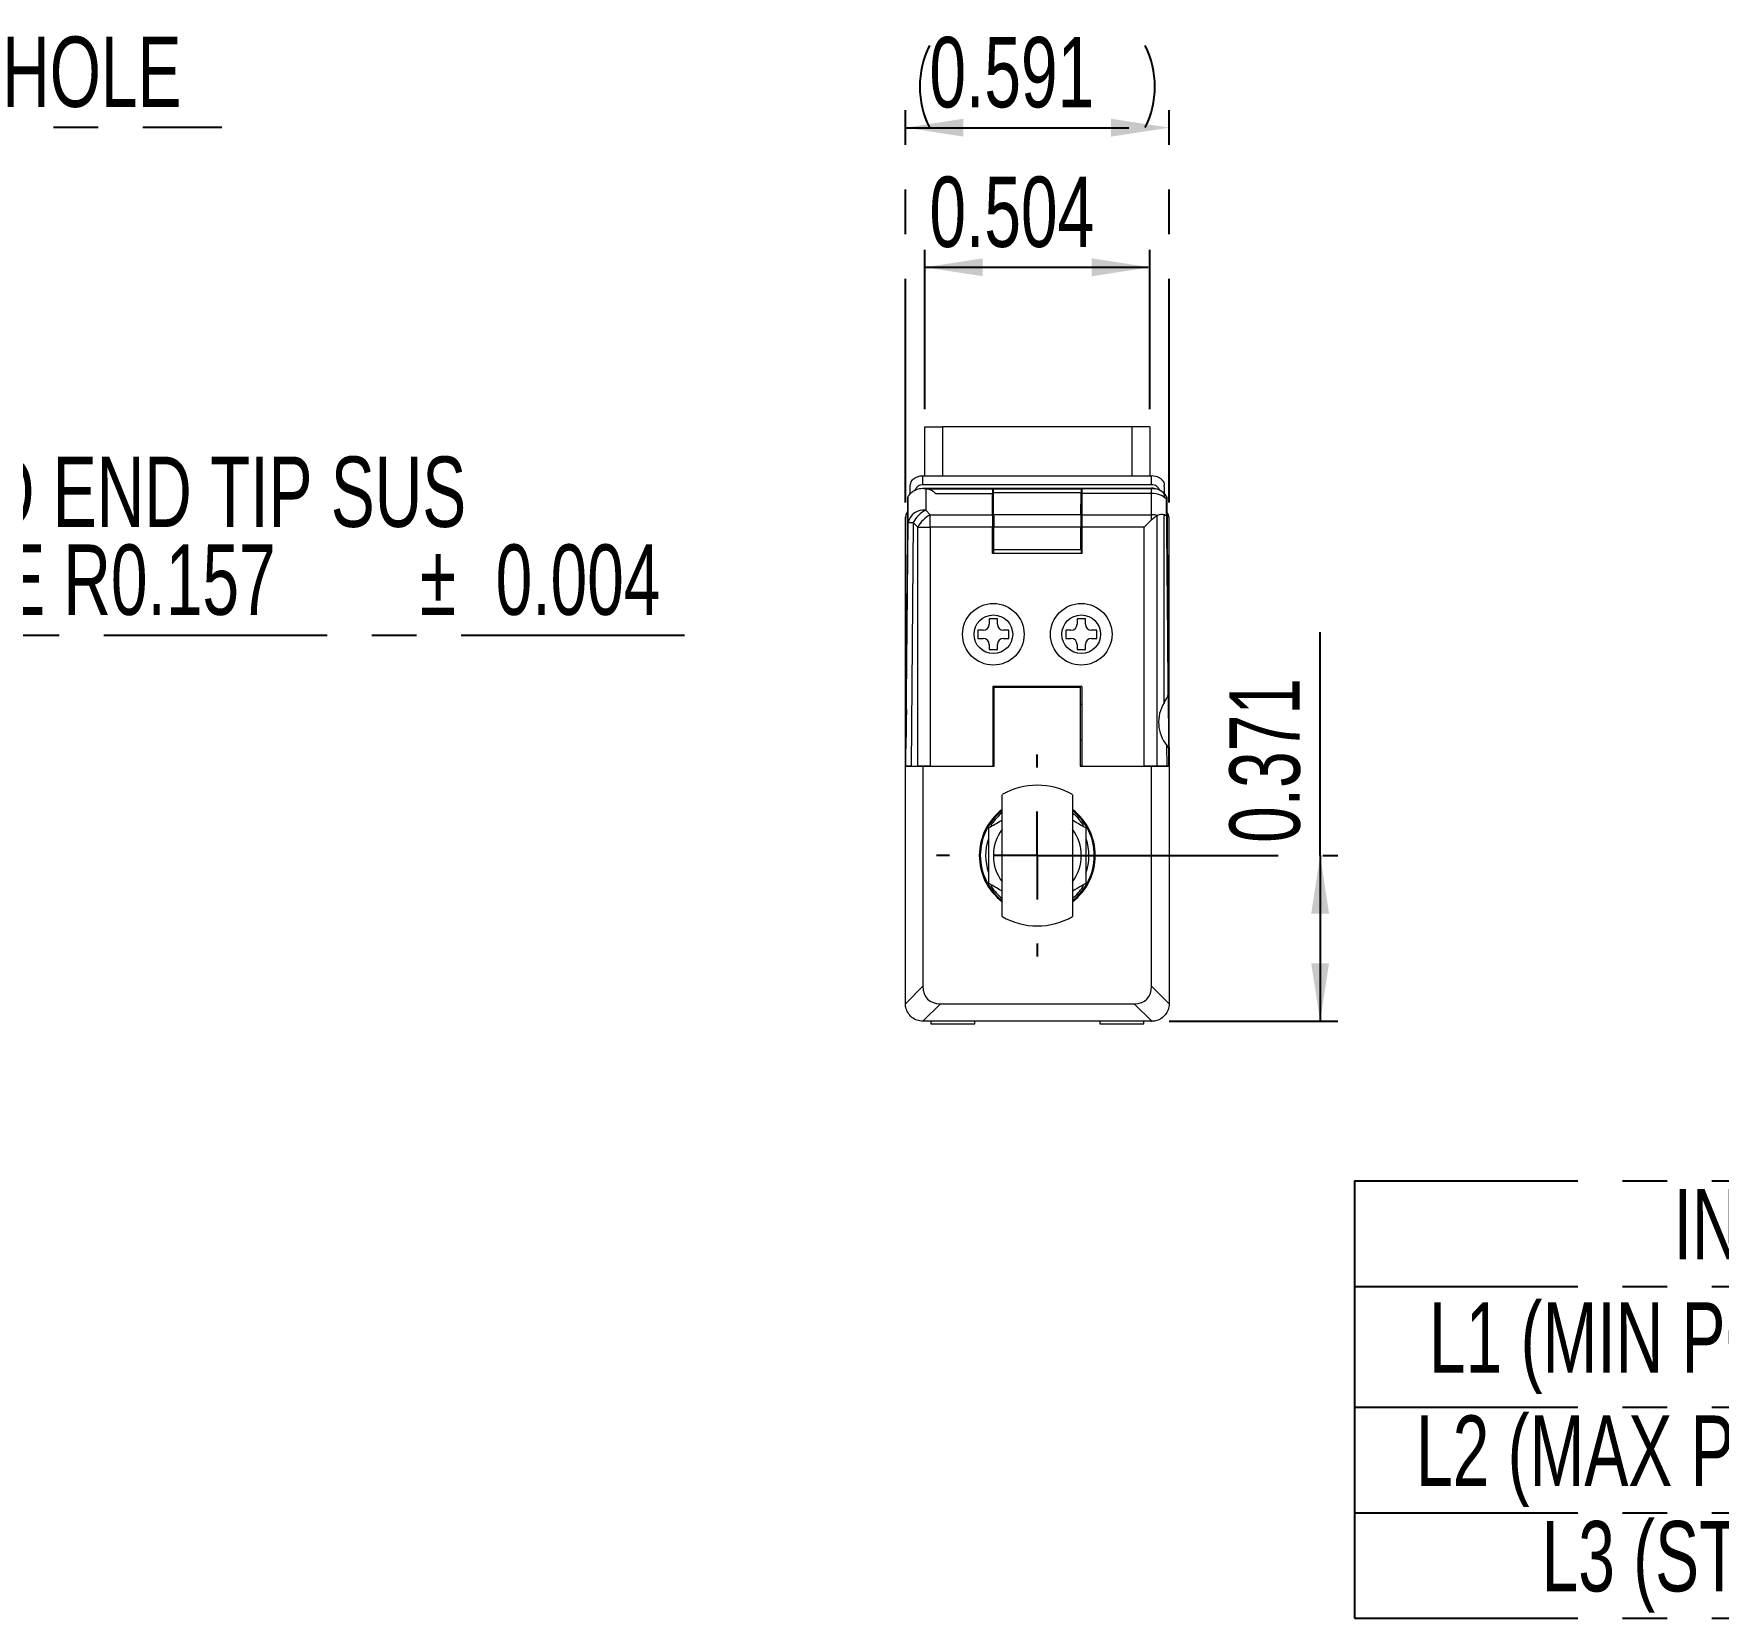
# Model space of a CAD drawing. Header units: inches. Extents: x 0.2 to 16.3, y 0.2 to 11.5.
# Drawn here: x 9.137 to 12.908, y 5.401 to 8.947 of the extents above; entities that cross this region are included whole.
import ezdxf

# ---------------------------------------------------------------- set-up
doc = ezdxf.new("R2010")
doc.units = ezdxf.units.IN
doc.header["$MEASUREMENT"] = 0
doc.linetypes.add('CENTERX2', pattern=[0.8, 0.5, -0.1, 0.1, -0.1])
doc.layers.add('CENTER_LINE', color=7, linetype='CENTERX2')
doc.styles.add('SLDTEXTSTYLE0', font='TXT', dxfattribs={"width": 0.7})
doc.dimstyles.new('SLDDIMSTYLE2', dxfattribs={"dimtxt": 0.15748, "dimasz": 0.13, "dimexe": 0, "dimexo": 0.0625, "dimgap": 0.03937, "dimtad": 1, "dimdec": 3, "dimrnd": 1e-09, "dimdsep": 46, "dimtxsty": 'SLDTEXTSTYLE0', "dimsah": 1, "dimcen": 0.09, "dimadec": 0, "dimazin": 2, "dimtfac": 1, "dimtdec": 3, "dimtofl": 0, "dimtmove": 0, "dimatfit": 3, "dimfxl": 1, "dimfrac": 2, "dimtolj": 1, "dimtzin": 12, "dimarcsym": 0})
doc.dimstyles.new('SLDDIMSTYLE5', dxfattribs={"dimtxt": 0.15748, "dimasz": 0.13, "dimexe": 0, "dimexo": 0.0625, "dimgap": 0.03937, "dimtad": 0, "dimtih": 1, "dimtoh": 1, "dimdec": 3, "dimrnd": 1e-09, "dimdsep": 46, "dimtxsty": 'SLDTEXTSTYLE0', "dimsah": 1, "dimcen": 0, "dimadec": 0, "dimazin": 2, "dimtol": 1, "dimtp": 0.004, "dimtm": 0.004, "dimtfac": 1, "dimtdec": 3, "dimtmove": 0, "dimatfit": 3, "dimfxl": 1, "dimfrac": 2, "dimtolj": 1, "dimarcsym": 0})
doc.dimstyles.new('SLDDIMSTYLE9', dxfattribs={"dimtxt": 0.15748, "dimasz": 0.13, "dimexe": 0, "dimexo": 0.0625, "dimgap": 0.03937, "dimtad": 0, "dimtih": 1, "dimtoh": 1, "dimdec": 3, "dimrnd": 1e-09, "dimzin": 12, "dimdsep": 46, "dimtxsty": 'SLDTEXTSTYLE0', "dimsah": 1, "dimcen": 0, "dimadec": 0, "dimazin": 3, "dimtfac": 1, "dimtdec": 3, "dimtofl": 0, "dimtmove": 0, "dimatfit": 3, "dimfxl": 1, "dimfrac": 2, "dimtolj": 1, "dimtzin": 12, "dimarcsym": 0})

# ---------------------------------------------------------------- blocks, each defined once
blk = doc.blocks.new('SW_TABLEANNOTATION_0')
at = {"layer": 'CENTER_LINE', "color": 0}
for p, q in [((0, 0), (0, -0.2362)), ((0, 0), (1.9637, 0)), ((1.9637, 0), (1.9637, -0.2362)), ((1.9637, 0), (3.7592, 0)), ((3.7592, 0), (3.7592, -0.2362)), ((0, -0.2362), (0, -0.5067)), ((0, -0.2362), (1.9637, -0.2362)), ((1.9637, -0.2362), (1.9637, -0.5067)), ((1.9637, -0.2362), (3.7592, -0.2362)), ((3.7592, -0.2362), (3.7592, -0.5067)), ((0, -0.5067), (0, -0.7429)), ((0, -0.5067), (1.9637, -0.5067)), ((1.9637, -0.5067), (1.9637, -0.7429)), ((1.9637, -0.5067), (3.7592, -0.5067)), ((3.7592, -0.5067), (3.7592, -0.7429)), ((0, -0.7429), (0, -0.9791)), ((0, -0.7429), (1.9637, -0.7429)), ((1.9637, -0.7429), (1.9637, -0.9791)), ((1.9637, -0.7429), (3.7592, -0.7429)), ((3.7592, -0.7429), (3.7592, -0.9791)), ((0, -0.9791), (1.9637, -0.9791)), ((1.9637, -0.9791), (3.7592, -0.9791))]:
    blk.add_line(p, q, dxfattribs=at)
at = {"layer": 'CENTER_LINE', "color": 0, "char_height": 0.15748, "attachment_point": 1, "style": 'SLDTEXTSTYLE0'}
for s, insert in [('INDEX', (0.7147, -0.0185)), ('DIMENSION', (2.3604, -0.0185)), ('L1 (MIN POSITION)', (0.167, -0.2719)), ('0.1496', (2.1721, -0.2719)), ('%%p', (2.7757, -0.2719)), ('0.0197', (2.9449, -0.2719)), ('L2 (MAX POSITION)', (0.138, -0.5252)), ('1.2126', (2.1414, -0.5252)), ('0.0197', (2.9755, -0.5252)), ('%%p', (2.8064, -0.5252)), ('L3 (STROKE)', (0.4191, -0.7614)), ('1.063 (=L2-L1)', (2.1996, -0.7614))]:
    blk.add_mtext(s, dxfattribs=dict(at, insert=insert))
blk = doc.blocks.new('_D_12')
at = {"layer": 'CENTER_LINE'}
for p, q in [((7.3173, 7.1664), (7.7814, 8.7381)), ((7.7814, 8.7381), (9.558, 8.7381)), ((7.2828, 7.0493), (7.3173, 7.1664)), ((7.2828, 7.0493), (7.212, 6.8096))]:
    blk.add_line(p, q, dxfattribs=at)
for points in [[(7.3173, 7.1664), (7.3733, 7.2854), (7.3349, 7.2967)], [(7.2828, 7.0493), (7.2268, 6.9303), (7.2651, 6.919)]]:
    blk.add_solid(points, dxfattribs=at)
at = {"layer": 'CENTER_LINE', "attachment_point": 1, "style": 'SLDTEXTSTYLE0'}
for s, insert, char_height in [('%%c', (7.8439, 8.9411), 0.15748), ('0.122', (8.0182, 8.9411), 0.15748), ('HOLE', (9.0663, 8.9411), 0.15748), ('±0.004', (8.5622, 8.888), 0.11024)]:
    blk.add_mtext(s, dxfattribs=dict(at, insert=insert, char_height=char_height))
blk = doc.blocks.new('_D_13')
at = {"layer": 'CENTER_LINE'}
for p, q in [((11.1316, 8.1072), (11.1316, 8.464)), ((11.6356, 8.1072), (11.6356, 8.464)), ((11.1316, 8.4246), (11.6356, 8.4246))]:
    blk.add_line(p, q, dxfattribs=at)
for points in [[(11.1316, 8.4246), (11.2616, 8.4046), (11.2616, 8.4446)], [(11.6356, 8.4246), (11.5056, 8.4446), (11.5056, 8.4046)]]:
    blk.add_solid(points, dxfattribs=at)
at = {"layer": 'CENTER_LINE', "insert": (11.1421, 8.6276), "char_height": 0.15748, "attachment_point": 1, "style": 'SLDTEXTSTYLE0'}
blk.add_mtext('0.504', dxfattribs=at)
blk = doc.blocks.new('_D_14')
at = {"layer": 'CENTER_LINE'}
for p, q in [((11.0883, 7.8985), (11.0883, 8.7765)), ((11.6789, 7.8985), (11.6789, 8.7765)), ((11.0883, 8.7371), (11.6789, 8.7371))]:
    blk.add_line(p, q, dxfattribs=at)
for centre, start, end in [((11.3256, 8.8289), 153.4349, 206.5651), ((11.4416, 8.8289), 333.4349, 26.5651)]:
    blk.add_arc(centre, 0.2052, start, end, dxfattribs=at)
for points in [[(11.0883, 8.7371), (11.2183, 8.7171), (11.2183, 8.7571)], [(11.6789, 8.7371), (11.5489, 8.7571), (11.5489, 8.7171)]]:
    blk.add_solid(points, dxfattribs=at)
at = {"layer": 'CENTER_LINE', "insert": (11.1421, 8.9401), "char_height": 0.15748, "attachment_point": 1, "style": 'SLDTEXTSTYLE0'}
blk.add_mtext('0.591', dxfattribs=at)
blk = doc.blocks.new('_D_15')
at = {"layer": 'CENTER_LINE'}
for p, q in [((12.0168, 7.1079), (12.0168, 7.6192)), ((11.423, 7.1079), (12.0562, 7.1079)), ((12.0168, 7.1079), (12.0168, 6.737)), ((11.6789, 6.737), (12.0562, 6.737))]:
    blk.add_line(p, q, dxfattribs=at)
for points in [[(12.0168, 7.1079), (11.9968, 6.9779), (12.0368, 6.9779)], [(12.0168, 6.737), (12.0368, 6.867), (11.9968, 6.867)]]:
    blk.add_solid(points, dxfattribs=at)
at = {"layer": 'CENTER_LINE', "insert": (11.8138, 7.1363), "char_height": 0.15748, "attachment_point": 1, "rotation": 90, "style": 'SLDTEXTSTYLE0'}
blk.add_mtext('0.371', dxfattribs=at)
blk = doc.blocks.new('SW_CENTERMARKSYMBOL_2')
at = {"layer": 'CENTER_LINE', "color": 0}
for p, q in [((0, 0.1969), (0, 0.226)), ((0, 0), (0, 0.0984)), ((-0.1969, 0), (-0.226, 0)), ((0, 0), (-0.0984, 0)), ((0, 0), (0, -0.0984)), ((0, 0), (0.0984, 0)), ((0.1969, 0), (0.226, 0)), ((0, -0.1969), (0, -0.226))]:
    blk.add_line(p, q, dxfattribs=at)
blk = doc.blocks.new('_D_27')
at = {"layer": 'CENTER_LINE'}
for p, q in [((8.4022, 7.26), (8.4936, 7.6012)), ((8.4936, 7.6012), (10.6559, 7.6012)), ((8.3614, 7.1079), (8.4022, 7.26))]:
    blk.add_line(p, q, dxfattribs=at)
blk.add_solid([(8.4022, 7.26), (8.4551, 7.3804), (8.4165, 7.3907)], dxfattribs=at)
at = {"layer": 'CENTER_LINE', "char_height": 0.15748, "attachment_point": 1, "style": 'SLDTEXTSTYLE0'}
for s, insert in [('ROD END TIP SUS', (8.811, 8.001)), ('SPHERE R0.157', (8.5561, 7.8042)), ('%%p', (10.0018, 7.8042)), ('0.004', (10.171, 7.8042))]:
    blk.add_mtext(s, dxfattribs=dict(at, insert=insert))

msp = doc.modelspace()

# ---------------------------------------------------------------- linework, layer by layer
at = {"color": 7, "linetype": 'Continuous', "lineweight": 18}
for p, q in [((11.1316, 7.9576), (11.1316, 8.0678)), ((11.5962, 8.0678), (11.171, 8.0678)), ((11.6356, 8.0678), (11.6356, 7.9576)), ((11.1277, 7.9379), (11.1277, 7.9576)), ((11.1277, 7.9576), (11.6395, 7.9576)), ((11.6395, 7.9379), (11.6395, 7.9576)), ((11.1071, 7.9239), (11.1093, 7.9254)), ((11.6395, 7.9379), (11.1277, 7.9379)), ((11.1277, 7.93), (11.6395, 7.93)), ((11.1277, 7.93), (11.2832, 7.93)), ((11.1337, 7.9295), (11.1337, 7.8809)), ((11.1364, 7.929), (11.2832, 7.929)), ((11.2832, 7.929), (11.2832, 7.93)), ((11.2832, 7.929), (11.2832, 7.9175)), ((11.286, 7.93), (11.2852, 7.9283)), ((11.2852, 7.9064), (11.2852, 7.9283)), ((11.2852, 7.9283), (11.2853, 7.928)), ((11.4819, 7.928), (11.2853, 7.928)), ((11.2859, 7.8707), (11.2855, 7.9199)), ((11.4817, 7.9199), (11.2855, 7.9199)), ((11.286, 7.93), (11.4812, 7.93)), ((11.4812, 7.93), (11.482, 7.9283)), ((11.4813, 7.8707), (11.4817, 7.9199)), ((11.482, 7.9283), (11.4819, 7.928)), ((11.482, 7.9283), (11.482, 7.9064)), ((11.484, 7.93), (11.6395, 7.93)), ((11.484, 7.929), (11.484, 7.93)), ((11.6395, 7.929), (11.484, 7.929)), ((11.484, 7.9185), (11.484, 7.929)), ((11.6395, 7.9185), (11.6395, 7.929)), ((11.0883, 7.3079), (11.0936, 7.9103)), ((11.0944, 7.8534), (11.0944, 7.9116)), ((11.2832, 7.9175), (11.1565, 7.9175)), ((11.2832, 7.8707), (11.2832, 7.9175)), ((11.2852, 7.9081), (11.2832, 7.9081)), ((11.2852, 7.9064), (11.2832, 7.9064)), ((11.2852, 7.8352), (11.2852, 7.9064)), ((11.482, 7.9081), (11.484, 7.9081)), ((11.482, 7.8352), (11.482, 7.9064)), ((11.482, 7.9064), (11.484, 7.9064)), ((11.6395, 7.9185), (11.484, 7.9185)), ((11.484, 7.8707), (11.484, 7.9185)), ((11.6395, 7.8707), (11.6395, 7.9185)), ((11.6684, 7.9084), (11.6682, 7.9175)), ((11.6726, 7.868), (11.6726, 7.9057)), ((11.6736, 7.9103), (11.6789, 7.3079)), ((11.0883, 7.3079), (11.0883, 7.8591)), ((11.0896, 7.3079), (11.0944, 7.8534)), ((11.1059, 7.8531), (11.1011, 7.3079)), ((11.1162, 7.8428), (11.1059, 7.8531)), ((11.1337, 7.8809), (11.144, 7.8707)), ((11.144, 7.8428), (11.144, 7.8707)), ((11.144, 7.8707), (11.2832, 7.8707)), ((11.2832, 7.8707), (11.2832, 7.8428)), ((11.4813, 7.8707), (11.2859, 7.8707)), ((11.484, 7.8707), (11.6395, 7.8707)), ((11.484, 7.8428), (11.484, 7.8707)), ((11.6232, 7.8428), (11.6395, 7.8591)), ((11.6395, 7.8591), (11.6395, 7.8707)), ((11.651, 7.8682), (11.651, 7.3079)), ((11.6673, 7.4494), (11.6673, 7.8707)), ((11.6789, 7.3079), (11.6789, 7.8591)), ((11.1162, 7.8428), (11.144, 7.8428)), ((11.1162, 7.3079), (11.1162, 7.8428)), ((11.144, 7.8428), (11.144, 7.3079)), ((11.2832, 7.8428), (11.144, 7.8428)), ((11.2832, 7.7843), (11.2832, 7.8428)), ((11.2852, 7.8352), (11.2832, 7.8352)), ((11.2855, 7.8119), (11.2832, 7.8119)), ((11.2854, 7.8119), (11.2852, 7.8352)), ((11.2855, 7.7922), (11.2855, 7.8119)), ((11.4812, 7.8428), (11.286, 7.8428)), ((11.286, 7.7922), (11.286, 7.8428)), ((11.4812, 7.7922), (11.4812, 7.8428)), ((11.4817, 7.7922), (11.4817, 7.8119)), ((11.4817, 7.8119), (11.484, 7.8119)), ((11.4818, 7.8119), (11.482, 7.8352)), ((11.482, 7.8352), (11.484, 7.8352)), ((11.484, 7.7843), (11.484, 7.8428)), ((11.6232, 7.8428), (11.484, 7.8428)), ((11.6232, 7.3079), (11.6232, 7.8428)), ((11.2855, 7.7922), (11.2832, 7.7922)), ((11.484, 7.7843), (11.2832, 7.7843)), ((11.2853, 7.7922), (11.2853, 7.7843)), ((11.286, 7.7922), (11.2856, 7.7922)), ((11.2856, 7.7922), (11.2856, 7.7843)), ((11.4812, 7.7922), (11.286, 7.7922)), ((11.4812, 7.7922), (11.4815, 7.7922)), ((11.4815, 7.7922), (11.4815, 7.7843)), ((11.4817, 7.7922), (11.484, 7.7922)), ((11.4819, 7.7922), (11.4819, 7.7843)), ((11.2944, 7.6377), (11.276, 7.6377)), ((11.276, 7.6377), (11.276, 7.6262)), ((11.2944, 7.6262), (11.2944, 7.6377)), ((11.4728, 7.6377), (11.4728, 7.6262)), ((11.4912, 7.6377), (11.4728, 7.6377)), ((11.4912, 7.6262), (11.4912, 7.6377)), ((11.2507, 7.6124), (11.2507, 7.594)), ((11.2622, 7.6124), (11.2507, 7.6124)), ((11.2507, 7.594), (11.2622, 7.594)), ((11.3196, 7.6124), (11.3081, 7.6124)), ((11.3081, 7.594), (11.3196, 7.594)), ((11.3196, 7.594), (11.3196, 7.6124)), ((11.4476, 7.6124), (11.4476, 7.594)), ((11.459, 7.6124), (11.4476, 7.6124)), ((11.4476, 7.594), (11.459, 7.594)), ((11.5165, 7.6124), (11.505, 7.6124)), ((11.505, 7.594), (11.5165, 7.594)), ((11.5165, 7.594), (11.5165, 7.6124)), ((11.276, 7.5803), (11.276, 7.5688)), ((11.276, 7.5688), (11.2944, 7.5688)), ((11.2944, 7.5688), (11.2944, 7.5803)), ((11.4728, 7.5803), (11.4728, 7.5688)), ((11.4728, 7.5688), (11.4912, 7.5688)), ((11.4912, 7.5688), (11.4912, 7.5803)), ((11.483, 7.4861), (11.2842, 7.4861)), ((11.2842, 7.4861), (11.2842, 7.3079)), ((11.2871, 7.3079), (11.2871, 7.485)), ((11.2871, 7.485), (11.48, 7.485)), ((11.3424, 7.4861), (11.3414, 7.485)), ((11.3868, 7.485), (11.3857, 7.4861)), ((11.48, 7.3079), (11.48, 7.485)), ((11.483, 7.4861), (11.483, 7.3079)), ((11.2871, 7.4457), (11.2842, 7.4457)), ((11.483, 7.4457), (11.48, 7.4457)), ((11.2842, 7.367), (11.2871, 7.367)), ((11.48, 7.367), (11.483, 7.367)), ((11.6741, 7.3079), (11.6737, 7.3544)), ((11.2871, 7.3249), (11.2842, 7.3265)), ((11.6772, 7.3455), (11.6775, 7.3079)), ((11.0883, 6.7764), (11.0883, 7.3079)), ((11.0883, 7.3079), (11.1277, 7.3079)), ((11.0896, 7.3079), (11.0883, 7.3079)), ((11.0885, 7.3079), (11.0885, 7.3079)), ((11.0891, 7.3079), (11.0891, 7.3079)), ((11.1011, 7.3079), (11.0896, 7.3079)), ((11.1008, 7.3079), (11.1008, 7.3079)), ((11.1011, 7.3079), (11.1162, 7.3079)), ((11.1158, 7.3079), (11.1158, 7.3079)), ((11.144, 7.3079), (11.1162, 7.3079)), ((11.1178, 7.3079), (11.1178, 7.3079)), ((11.1277, 7.3079), (11.1277, 6.8153)), ((11.1277, 7.3079), (11.2871, 7.3079)), ((11.144, 7.3079), (11.2842, 7.3079)), ((11.1493, 7.3079), (11.1493, 7.3079)), ((11.483, 7.3092), (11.4789, 7.3079)), ((11.48, 7.3079), (11.6395, 7.3079)), ((11.483, 7.3079), (11.6232, 7.3079)), ((11.651, 7.3079), (11.6232, 7.3079)), ((11.6395, 6.8153), (11.6395, 7.3079)), ((11.6395, 7.3079), (11.6789, 7.3079)), ((11.6434, 7.3079), (11.6434, 7.3079)), ((11.6741, 7.3079), (11.651, 7.3079)), ((11.6631, 7.3079), (11.6631, 7.3079)), ((11.6664, 7.3079), (11.6664, 7.3079)), ((11.6775, 7.3079), (11.6741, 7.3079)), ((11.6789, 7.3079), (11.6775, 7.3079)), ((11.6781, 7.3079), (11.6781, 7.3079)), ((11.6785, 7.3079), (11.6785, 7.3079)), ((11.6789, 7.3079), (11.6789, 6.7764)), ((11.3048, 6.9715), (11.3048, 7.2442)), ((11.4623, 7.2442), (11.4623, 7.1079)), ((11.281, 7.1736), (11.281, 7.1779)), ((11.4857, 7.1779), (11.4857, 7.1739)), ((11.4623, 7.1079), (11.4623, 6.9715)), ((11.2614, 7.0638), (11.2639, 7.0638)), ((11.5033, 7.0638), (11.5058, 7.0638)), ((11.281, 7.0378), (11.281, 7.0421)), ((11.4857, 7.0418), (11.4857, 7.0378)), ((11.0883, 6.776), (11.1277, 6.8153)), ((11.6395, 6.8153), (11.6789, 6.776)), ((11.1667, 6.7764), (11.1273, 6.737)), ((11.1667, 6.7764), (11.6005, 6.7764)), ((11.6399, 6.737), (11.6005, 6.7764)), ((11.6395, 6.737), (11.1277, 6.737)), ((11.1454, 6.737), (11.1454, 6.7311)), ((11.1454, 6.7311), (11.1946, 6.7311)), ((11.1946, 6.7311), (11.2438, 6.7311)), ((11.2438, 6.7311), (11.2438, 6.737)), ((11.5234, 6.737), (11.5234, 6.7311)), ((11.5234, 6.7311), (11.5726, 6.7311)), ((11.5726, 6.7311), (11.6218, 6.7311)), ((11.6218, 6.7311), (11.6218, 6.737))]:
    msp.add_line(p, q, dxfattribs=at)
at = {"color": 8, "linetype": 'Continuous', "lineweight": 18}
for p, q in [((11.171, 8.0678), (11.171, 7.9576)), ((11.5962, 7.9576), (11.5962, 8.0678))]:
    msp.add_line(p, q, dxfattribs=at)
at = {"color": 7, "linetype": 'Continuous', "lineweight": 18}
for centre, radius in [((11.2852, 7.6032), 0.0689), ((11.482, 7.6032), 0.0689), ((11.2852, 7.6032), 0.0433), ((11.482, 7.6032), 0.0433)]:
    msp.add_circle(centre, radius, dxfattribs=at)
for centre, radius, start, end in [((11.6395, 7.9182), 0.0394, 63.6986, 90), ((11.1277, 7.8906), 0.0394, 43.0427, 81.1675), ((11.6395, 7.8906), 0.0394, 82.4835, 90), ((11.6395, 7.8906), 0.0394, 77.3403, 90), ((11.6395, 7.8906), 0.0394, 32.6672, 77.3403), ((11.1277, 7.8906), 0.0394, 147.8199, 150.0528), ((11.6411, 7.8734), 0.0451, 45.8236, 92.0725), ((11.6395, 7.8906), 0.0394, 29.9472, 32.6672), ((11.1289, 7.8459), 0.0353, 82.1272, 167.7363), ((11.1061, 8.0552), 0.2021, 266.658, 269.9281), ((11.1634, 7.8235), 0.0647, 117.2738, 152.7262), ((11.1736, 7.8132), 0.0647, 117.2738, 152.7262), ((11.6396, 7.8164), 0.0543, 76.0861, 90.0792), ((11.6602, 7.8539), 0.0169, 116.6059, 122.8064), ((11.6395, 7.8591), 0.0394, 0, 29.123), ((11.2622, 7.6262), 0.0138, 270, 0), ((11.3081, 7.6262), 0.0138, 180, 270), ((11.459, 7.6262), 0.0138, 270, 0), ((11.505, 7.6262), 0.0138, 180, 270), ((11.2622, 7.5803), 0.0138, 0, 90), ((11.3081, 7.5803), 0.0138, 90, 180), ((11.459, 7.5803), 0.0138, 0, 90), ((11.505, 7.5803), 0.0138, 90, 180), ((11.7379, 7.4064), 0.0827, 148.6229, 218.9833), ((11.3836, 7.1079), 0.1575, 60, 120), ((11.3836, 7.1079), 0.1299, 127.3052, 232.6948), ((11.3836, 7.1079), 0.1276, 128.1181, 231.8819), ((11.3834, 7.1079), 0.124, 129.2726, 145.6287), ((11.3836, 7.1079), 0.1299, 307.3052, 52.6948), ((11.3836, 7.1079), 0.1276, 308.1181, 51.8819), ((11.3834, 7.1079), 0.124, 34.3713, 50.4441), ((11.3836, 7.1079), 0.0984, 143.1301, 180), ((11.3836, 7.1079), 0.0984, 323.1301, 36.8699), ((11.3836, 7.1079), 0.1157, 160.9485, 199.299), ((11.3836, 7.1079), 0.1157, 339.9302, 19.0429), ((11.3836, 7.1079), 0.0984, 180, 216.8699), ((11.3834, 7.1079), 0.124, 214.3713, 230.7274), ((11.3834, 7.1079), 0.124, 309.5559, 325.6287), ((11.3836, 7.1079), 0.1575, 240, 270), ((11.3836, 7.1079), 0.1575, 270, 300), ((11.1277, 6.7764), 0.0394, 180, 180.573), ((11.6395, 6.7764), 0.0394, 359.427, 0), ((11.1277, 6.7764), 0.0394, 269.427, 270), ((11.6395, 6.7764), 0.0394, 270, 270.573)]:
    msp.add_arc(centre, radius, start, end, dxfattribs=at)
for centre, major_axis, ratio, start_param, end_param in [((11.6395, 7.8035), (0.0278, 0.0672), 0.414214, 0, 0.445561), ((11.6395, 7.8591), (0.0394, 0), 0.414214, 0.573826, 0.785398), ((11.6395, 11.6781), (-0.0394, 4.5115), 0.000076, 2.576493, 2.77517), ((11.6771, 7.4064), (-0.0007, 0.0827), 0.008727, 2.398373, 7.046704), ((11.2056, 6.8543), (-0.0675, -0.0675), 0.57735, 5.759587, 6.806784), ((11.5615, 6.8543), (0.0675, -0.0675), 0.57735, 5.759587, 6.806784)]:
    msp.add_ellipse(centre, major_axis=major_axis, ratio=ratio, start_param=start_param, end_param=end_param, dxfattribs=at)
msp.add_ellipse((11.09, 7.4064), major_axis=(0.0003, 0.0335), ratio=0.008727, dxfattribs=at)
for points in [[(11.1316, 8.0678), (11.1322, 8.0678), (11.1334, 8.0678), (11.1425, 8.0678), (11.1555, 8.0678), (11.1658, 8.0678), (11.171, 8.0678)], [(11.6356, 8.0678), (11.635, 8.0678), (11.6338, 8.0678), (11.6247, 8.0678), (11.6117, 8.0678), (11.6013, 8.0678), (11.5962, 8.0678)]]:
    msp.add_open_spline(points, degree=3, dxfattribs=at)
for points, knots in [([(11.1277, 7.9576), (11.1247, 7.9574), (11.1186, 7.957), (11.113, 7.9547), (11.1102, 7.9535)], [0, 0, 0, 0, 0.500008, 1, 1, 1, 1]), ([(11.0944, 7.9116), (11.0945, 7.9118), (11.0948, 7.9124), (11.0981, 7.9169), (11.1043, 7.9228), (11.1139, 7.9281), (11.1243, 7.9304), (11.1312, 7.9298), (11.1337, 7.9295)], [0, 0, 0, 0, 0.154072, 0.309207, 0.488335, 0.671502, 0.878231, 1, 1, 1, 1]), ([(11.099, 7.9182), (11.099, 7.9212), (11.0991, 7.9275), (11.0992, 7.9332), (11.0993, 7.9362)], [0, 0, 0, 0, 0.479315, 1, 1, 1, 1]), ([(11.0993, 7.9362), (11.0995, 7.938), (11.0998, 7.9415), (11.1022, 7.9465), (11.1056, 7.9507), (11.1087, 7.9526), (11.1102, 7.9535)], [0, 0, 0, 0, 0.268398, 0.522178, 0.764747, 1, 1, 1, 1]), ([(11.1277, 7.9379), (11.1257, 7.9377), (11.1218, 7.9374), (11.1165, 7.9347), (11.112, 7.9307), (11.1102, 7.9272), (11.1094, 7.9254)], [0, 0, 0, 0, 0.249883, 0.499844, 0.749883, 1, 1, 1, 1]), ([(11.2855, 7.9199), (11.2855, 7.9224), (11.2854, 7.927), (11.2853, 7.9277), (11.2853, 7.928)], [0, 0, 0, 0, 0.557681, 1, 1, 1, 1]), ([(11.4819, 7.928), (11.4818, 7.9275), (11.4818, 7.9266), (11.4817, 7.9219), (11.4817, 7.9199)], [0, 0, 0, 0, 0.557682, 1, 1, 1, 1]), ([(11.6578, 7.9254), (11.6569, 7.9272), (11.6552, 7.9307), (11.6507, 7.9347), (11.6454, 7.9374), (11.6415, 7.9377), (11.6395, 7.9379)], [0, 0, 0, 0, 0.250117, 0.500156, 0.750117, 1, 1, 1, 1]), ([(11.6481, 7.929), (11.6481, 7.929), (11.648, 7.929), (11.6466, 7.929), (11.6444, 7.929), (11.642, 7.929), (11.6402, 7.929), (11.6395, 7.929)], [0, 0, 0, 0, 0.209529, 0.419059, 0.628588, 0.838117, 1, 1, 1, 1]), ([(11.6569, 7.9535), (11.6587, 7.9524), (11.6622, 7.9503), (11.6658, 7.9453), (11.6676, 7.9405), (11.6678, 7.9374), (11.6679, 7.9362)], [0, 0, 0, 0, 0.270501, 0.54064, 0.820446, 1, 1, 1, 1]), ([(11.6682, 7.9182), (11.6682, 7.921), (11.6681, 7.9273), (11.668, 7.933), (11.6679, 7.9362)], [0, 0, 0, 0, 0.4520547, 1, 1, 1, 1]), ([(11.6726, 7.9119), (11.6726, 7.9118), (11.6726, 7.9117), (11.6726, 7.9102), (11.6726, 7.908), (11.6726, 7.906), (11.6726, 7.9057)], [0, 0, 0, 0, 0.238751, 0.502449, 0.923769, 1, 1, 1, 1]), ([(11.0883, 7.8591), (11.0885, 7.8626), (11.089, 7.8692), (11.0919, 7.8752), (11.0933, 7.8781)], [0, 0, 0, 0, 0.522752, 1, 1, 1, 1]), ([(11.2859, 7.8707), (11.286, 7.8661), (11.286, 7.8579), (11.286, 7.8474), (11.286, 7.8428)], [0, 0, 0, 0, 0.557568, 1, 1, 1, 1]), ([(11.4813, 7.8707), (11.4812, 7.8661), (11.4812, 7.8579), (11.4812, 7.8474), (11.4812, 7.8428)], [0, 0, 0, 0, 0.557568, 1, 1, 1, 1]), ([(11.651, 7.8682), (11.6481, 7.8662), (11.6442, 7.8636), (11.6404, 7.86), (11.6395, 7.8591)], [0, 0, 0, 0, 0.765617, 1, 1, 1, 1]), ([(11.6673, 7.4494), (11.6702, 7.4543), (11.6736, 7.4601), (11.6758, 7.4652), (11.6761, 7.4661)], [0, 0, 0, 0, 0.837006, 1, 1, 1, 1]), ([(11.6737, 7.3544), (11.6748, 7.3526), (11.6767, 7.3497), (11.6771, 7.3467), (11.6772, 7.3455)], [0, 0, 0, 0, 0.582995, 1, 1, 1, 1]), ([(11.2753, 7.1704), (11.2842, 7.1755), (11.2943, 7.1813), (11.3045, 7.1872), (11.3058, 7.1879)], [0, 0, 0, 0, 0.878899, 1, 1, 1, 1]), ([(11.2753, 7.0453), (11.2753, 7.0506), (11.2753, 7.0738), (11.2753, 7.1157), (11.2753, 7.1521), (11.2753, 7.1704)], [0, 0, 0, 0, 0.1269715, 0.560077, 1, 1, 1, 1]), ([(11.4623, 7.1874), (11.4631, 7.187), (11.473, 7.1813), (11.4828, 7.1756), (11.4919, 7.1704)], [0, 0, 0, 0, 0.076233, 1, 1, 1, 1]), ([(11.4919, 7.1704), (11.4919, 7.1523), (11.4919, 7.116), (11.4919, 7.0741), (11.4919, 7.0506), (11.4919, 7.0453)], [0, 0, 0, 0, 0.433314, 0.873028, 1, 1, 1, 1]), ([(11.3048, 7.0283), (11.3041, 7.0287), (11.2942, 7.0344), (11.2844, 7.0401), (11.2753, 7.0453)], [0, 0, 0, 0, 0.0762331, 1, 1, 1, 1]), ([(11.4919, 7.0453), (11.483, 7.0402), (11.4731, 7.0345), (11.4633, 7.0288), (11.4623, 7.0283)], [0, 0, 0, 0, 0.906241, 1, 1, 1, 1]), ([(11.1273, 6.737), (11.1229, 6.7375), (11.1141, 6.7384), (11.1024, 6.7453), (11.0936, 6.7553), (11.089, 6.7661), (11.0885, 6.7732), (11.0883, 6.776)], [0, 0, 0, 0, 0.2167717, 0.4334534, 0.649886, 0.8645239, 1, 1, 1, 1]), ([(11.6789, 6.776), (11.6784, 6.7716), (11.6774, 6.7627), (11.6706, 6.7511), (11.6606, 6.7423), (11.6497, 6.7377), (11.6426, 6.7372), (11.6399, 6.737)], [0, 0, 0, 0, 0.216772, 0.433453, 0.649886, 0.864524, 1, 1, 1, 1])]:
    msp.add_open_spline(points, degree=3, knots=knots, dxfattribs=at)

# ---------------------------------------------------------------- block references
at = {"layer": 'CENTER_LINE'}
for name, p in [('SW_CENTERMARKSYMBOL_2', (11.3836, 7.1079)), ('SW_TABLEANNOTATION_0', (12.0936, 6.3799))]:
    msp.add_blockref(name, p, dxfattribs=at)

# ---------------------------------------------------------------- dimensions: what is measured, and where the dimension line sits
dim = msp.add_diameter_dim_2p(p1=(7.3173, 7.1664), p2=(7.2828, 7.0493), text='<> HOLE', dimstyle='SLDDIMSTYLE5', dxfattribs=at)
dim.commit()
dim.dimension.update_dxf_attribs({"geometry": '_D_12', "text_midpoint": (8.7009, 8.8495), "dimtype": 163})
dim = msp.add_linear_dim(base=(11.6789, 8.7371), p1=(11.0883, 7.8591), p2=(11.6789, 7.8591), text='(<>)', dimstyle='SLDDIMSTYLE2', dxfattribs=at)
dim.commit()
dim.dimension.update_dxf_attribs({"geometry": '_D_14', "text_midpoint": (11.3836, 8.7371), "dimtype": 160})
dim = msp.add_linear_dim(base=(11.6356, 8.4246), p1=(11.1316, 8.0678), p2=(11.6356, 8.0678), dimstyle='SLDDIMSTYLE2', dxfattribs=at)
dim.commit()
dim.dimension.update_dxf_attribs({"geometry": '_D_13', "text_midpoint": (11.3836, 8.4246), "dimtype": 160})
dim = msp.add_radius_dim(center=(8.3614, 7.1079), mpoint=(8.4022, 7.26), text='ROD END TIP SUS\\PSPHERE R0.157 %%p 0.004', dimstyle='SLDDIMSTYLE9', dxfattribs=at)
dim.commit()
dim.dimension.update_dxf_attribs({"geometry": '_D_27', "text_midpoint": (9.606, 7.7913), "dimtype": 164})
dim = msp.add_linear_dim(base=(12.0168, 6.737), p1=(11.3836, 7.1079), p2=(11.6395, 6.737), angle=90, dimstyle='SLDDIMSTYLE2', dxfattribs=at)
dim.commit()
dim.dimension.update_dxf_attribs({"geometry": '_D_15', "text_midpoint": (12.0168, 7.3778), "dimtype": 160})

doc.saveas('drawing.dxf')
